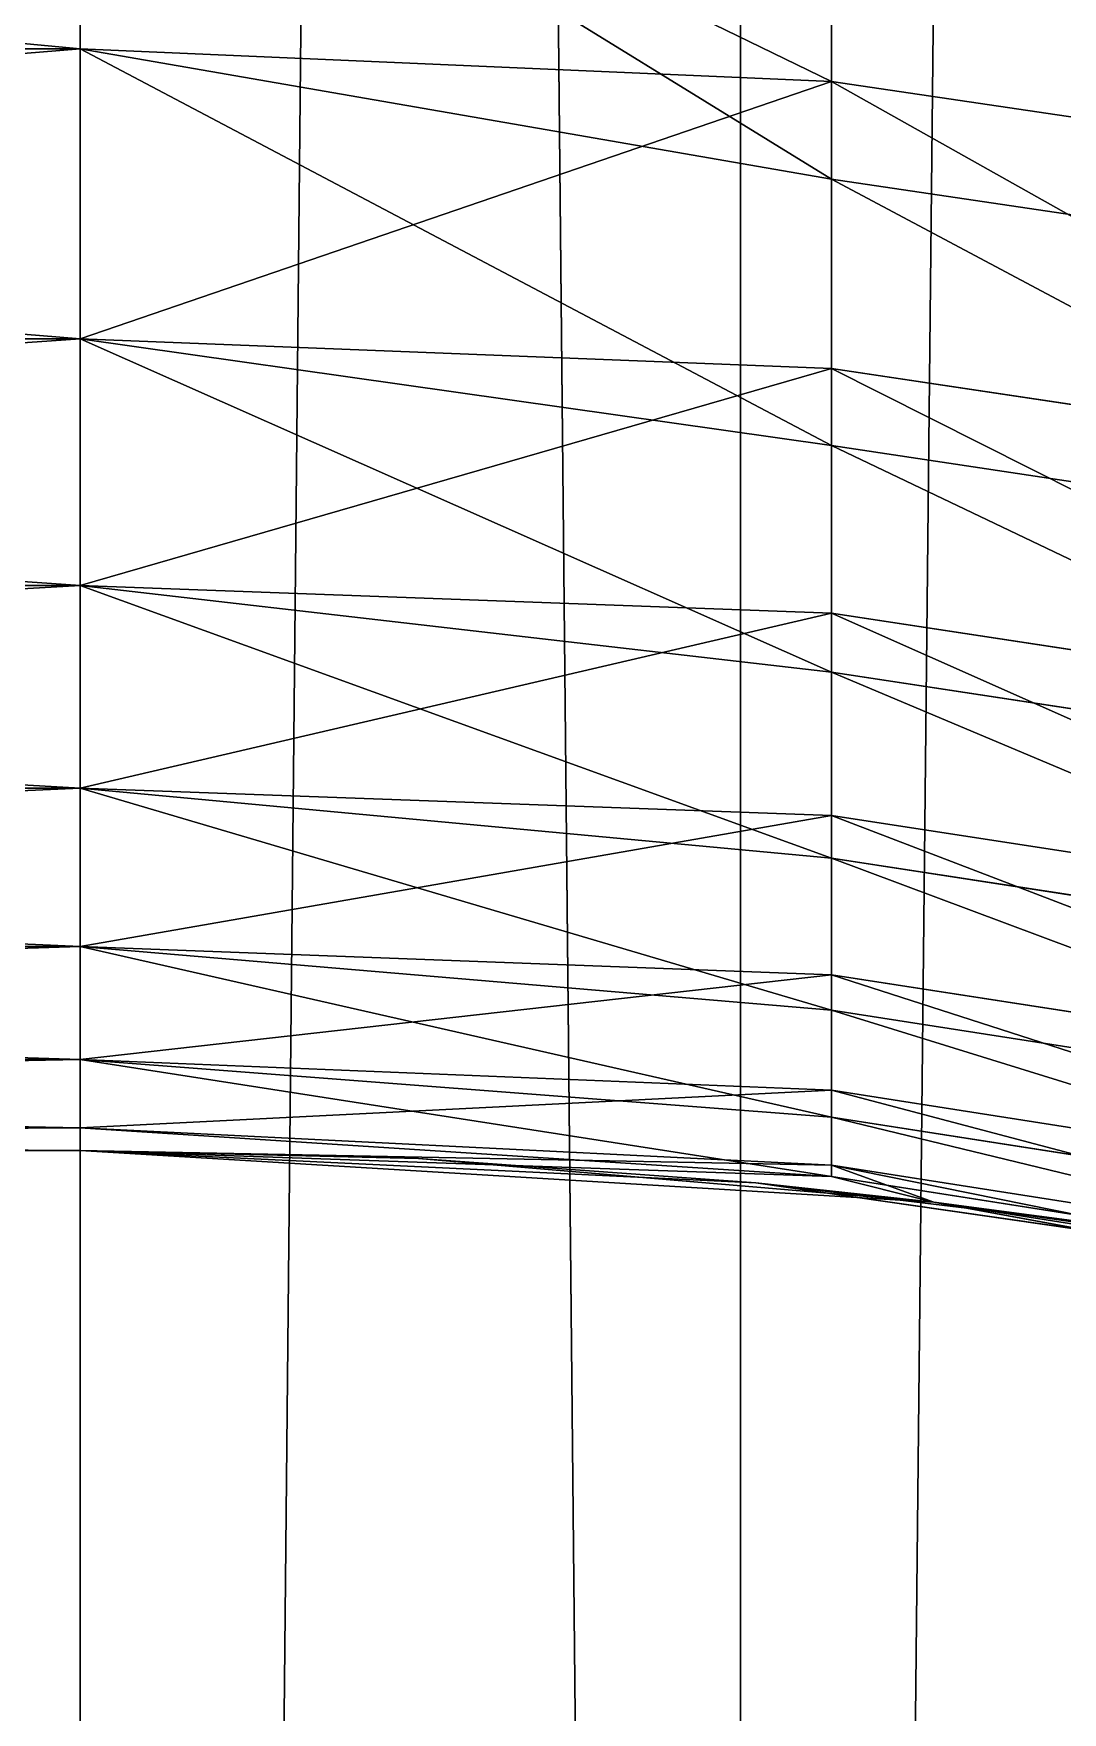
# Model space of a CAD drawing. Extents: x 207 to 387, y 94 to 160.
# Drawn here: x 340.7279 to 340.7605, y 156.4095 to 156.4629 of the extents above; entities that cross this region are included whole.
import ezdxf

# ---------------------------------------------------------------- set-up
doc = ezdxf.new("R2010")
doc.units = 0
doc.header["$LTSCALE"] = 2.54
doc.layers.get('0').update_dxf_attribs({"color": 13, "linetype": 'CONTINUOUS'})

# ---------------------------------------------------------------- blocks, each defined once
blk = doc.blocks.new('SP_05_ALTFIELD_CREDENZA_DW')
at = {"color": 0}
for p, q in [((45.964491, 3.937504, 75.375001), (45.964491, 1.687503, 75.375001)), ((45.964491, 3.937504, 75.375001), (45.964491, 1.687503, 75.375001)), ((45.964491, 3.937504, 81.000002), (45.964491, 1.687503, 81.000002)), ((45.964491, 3.937504, 81.000002), (45.964491, 1.687503, 81.000002)), ((45.943507, 1.811498, 75.375983), (45.943507, 3.813502, 75.375983)), ((45.943507, 1.811498, 75.375983), (45.943507, 3.813502, 75.375983)), ((45.943507, 3.813502, 80.99902), (45.943507, 1.811498, 80.99902)), ((45.943507, 3.813502, 80.99902), (45.943507, 1.811498, 80.99902)), ((45.940623, 3.262964, 79.792704), (45.910644, 3.26904, 79.762502)), ((45.937368, 3.264145, 79.762502), (45.910644, 3.26904, 79.762502)), ((45.940623, 3.262964, 79.792704), (45.910644, 3.26904, 79.762502)), ((45.937368, 3.264145, 76.612501), (45.910644, 3.26904, 76.612501)), ((45.937368, 3.264145, 79.762502), (45.910644, 3.26904, 79.762502)), ((45.937368, 3.264145, 76.612501), (45.910644, 3.26904, 76.612501)), ((45.918472, 3.266809, 76.589966), (45.940623, 3.263327, 76.590107)), ((45.937368, 3.264145, 76.612501), (45.918472, 3.266809, 76.589966)), ((45.918472, 3.266809, 76.589966), (45.940623, 3.263327, 76.590107)), ((45.937368, 3.264145, 76.612501), (45.918472, 3.266809, 76.589966)), ((45.940623, 3.262964, 79.792704), (45.918472, 3.266438, 79.792892)), ((45.940623, 3.262964, 79.792704), (45.918472, 3.266438, 79.792892)), ((45.921754, 3.266596, 76.874065), (45.943026, 3.263527, 76.874065)), ((45.921754, 3.266596, 79.500938), (45.943026, 3.263527, 79.500938)), ((45.921754, 3.266596, 76.874065), (45.943026, 3.263527, 76.874065)), ((45.921754, 3.266596, 79.500938), (45.943026, 3.263527, 79.500938)), ((45.921754, 3.266596, 79.697953), (45.937368, 3.264145, 79.762502)), ((45.921754, 3.266596, 79.697953), (45.937368, 3.264145, 79.762502)), ((45.918472, 3.264907, 76.560962), (45.940623, 3.261439, 76.561278)), ((45.918472, 3.264907, 76.560962), (45.940623, 3.261439, 76.561278)), ((45.937368, 3.264145, 79.762502), (45.932356, 3.264811, 79.697953)), ((45.943026, 3.263527, 79.500938), (45.932356, 3.264811, 79.632283)), ((45.943026, 3.263527, 79.500938), (45.932356, 3.264811, 79.632283)), ((45.937368, 3.264145, 79.762502), (45.932356, 3.264811, 79.697953)), ((45.918472, 3.264055, 79.822679), (45.940623, 3.260588, 79.822312)), ((45.918472, 3.264055, 79.822679), (45.940623, 3.260588, 79.822312)), ((45.940623, 3.262964, 79.792704), (45.937368, 3.264145, 79.762502)), ((45.964491, 3.262503, 79.762502), (45.937368, 3.264145, 79.762502)), ((45.940623, 3.262964, 79.792704), (45.937368, 3.264145, 79.762502)), ((45.937368, 3.264145, 79.762502), (45.943026, 3.263527, 79.697953)), ((45.953738, 3.262758, 76.67705), (45.937368, 3.264145, 76.612501)), ((45.964491, 3.262503, 76.612501), (45.937368, 3.264145, 76.612501)), ((45.953738, 3.262758, 76.67705), (45.937368, 3.264145, 76.612501)), ((45.964491, 3.262503, 79.762502), (45.937368, 3.264145, 79.762502)), ((45.937368, 3.264145, 79.762502), (45.943026, 3.263527, 79.697953)), ((45.964491, 3.262503, 76.612501), (45.937368, 3.264145, 76.612501)), ((45.940623, 3.263327, 76.590107), (45.937368, 3.264145, 76.612501)), ((45.940623, 3.263327, 76.590107), (45.937368, 3.264145, 76.612501)), ((45.943026, 3.263527, 79.500938), (45.943026, 3.263527, 76.874065)), ((45.943026, 3.263527, 79.697953), (45.943026, 3.263527, 79.500938)), ((45.943026, 3.263527, 76.874065), (45.953738, 3.262758, 76.74272)), ((45.953738, 3.262758, 76.67705), (45.943026, 3.263527, 76.67705)), ((45.943026, 3.263527, 79.697953), (45.943026, 3.263527, 79.500938)), ((45.943026, 3.263527, 79.697953), (45.953738, 3.262758, 79.697953)), ((45.943026, 3.263527, 79.500938), (45.953738, 3.262758, 79.632283)), ((45.953738, 3.262758, 76.67705), (45.943026, 3.263527, 76.67705)), ((45.943026, 3.263527, 76.874065), (45.964491, 3.262503, 76.809376)), ((45.943026, 3.263527, 76.874065), (45.953738, 3.262758, 76.74272)), ((45.964491, 3.262503, 79.565627), (45.943026, 3.263527, 79.500938)), ((45.943026, 3.263527, 76.874065), (45.964491, 3.262503, 76.809376)), ((45.943026, 3.263527, 79.500938), (45.943026, 3.263527, 76.874065)), ((45.964491, 3.262503, 79.565627), (45.943026, 3.263527, 79.500938)), ((45.943026, 3.263527, 79.500938), (45.953738, 3.262758, 79.632283)), ((45.943026, 3.263527, 79.697953), (45.953738, 3.262758, 79.697953)), ((45.943026, 3.263527, 79.697953), (45.964491, 3.262503, 79.762502)), ((45.943026, 3.263527, 79.697953), (45.964491, 3.262503, 79.762502)), ((45.940623, 3.263327, 76.590107), (45.940623, 3.261439, 76.561278)), ((45.940623, 3.263327, 76.590107), (45.964491, 3.259613, 76.555596)), ((45.940623, 3.263327, 76.590107), (45.940623, 3.261439, 76.561278)), ((45.940623, 3.263327, 76.590107), (45.964491, 3.261776, 76.584013)), ((45.940623, 3.263327, 76.590107), (45.964491, 3.259613, 76.555596)), ((45.964491, 3.262503, 76.612501), (45.940623, 3.263327, 76.590107)), ((45.940623, 3.263327, 76.590107), (45.964491, 3.261776, 76.584013)), ((45.964491, 3.262503, 76.612501), (45.940623, 3.263327, 76.590107)), ((45.940623, 3.260588, 79.822312), (45.940623, 3.262964, 79.792704)), ((45.940623, 3.262964, 79.792704), (45.964491, 3.261776, 79.79099)), ((45.964491, 3.262503, 79.762502), (45.940623, 3.262964, 79.792704)), ((45.964491, 3.262503, 79.762502), (45.940623, 3.262964, 79.792704)), ((45.940623, 3.262964, 79.792704), (45.964491, 3.261776, 79.79099)), ((45.940623, 3.260588, 79.822312), (45.940623, 3.262964, 79.792704)), ((45.953738, 3.262758, 76.74272), (45.953738, 3.262758, 76.67705)), ((45.953738, 3.262758, 79.697953), (45.953738, 3.262758, 79.632283)), ((45.953738, 3.262758, 76.74272), (45.953738, 3.262758, 76.67705)), ((45.964491, 3.262503, 76.809376), (45.953738, 3.262758, 76.74272)), ((45.964491, 3.262503, 76.612501), (45.953738, 3.262758, 76.67705)), ((45.964491, 3.262503, 76.612501), (45.953738, 3.262758, 76.67705)), ((45.964491, 3.262503, 76.809376), (45.953738, 3.262758, 76.74272)), ((45.953738, 3.262758, 79.632283), (45.964491, 3.262503, 79.565627)), ((45.953738, 3.262758, 79.632283), (45.964491, 3.262503, 79.565627)), ((45.953738, 3.262758, 79.697953), (45.953738, 3.262758, 79.632283)), ((45.953738, 3.262758, 79.697953), (45.964491, 3.262503, 79.762502)), ((45.953738, 3.262758, 79.697953), (45.964491, 3.262503, 79.762502)), ((45.964491, 3.261776, 79.79099), (45.964491, 3.262503, 79.762502)), ((45.964491, 3.261776, 79.79099), (45.964491, 3.262503, 79.762502)), ((46.076991, 3.262503, 79.762502), (45.964491, 3.262503, 79.762502)), ((45.964491, 3.261776, 76.584013), (45.964491, 3.262503, 76.612501)), ((45.964491, 3.262503, 76.612501), (46.076991, 3.262503, 76.612501)), ((45.964491, 3.262503, 76.612501), (46.076991, 3.262503, 76.612501)), ((45.964491, 3.262503, 76.612501), (45.964491, 3.262503, 76.809376)), ((45.964491, 3.262503, 76.809376), (45.964491, 3.262503, 79.565627)), ((45.964491, 3.262503, 79.565627), (45.964491, 3.262503, 79.762502)), ((46.076991, 3.262503, 79.762502), (45.964491, 3.262503, 79.762502)), ((45.964491, 3.262503, 76.612501), (45.964491, 3.262503, 76.809376)), ((45.964491, 3.262503, 76.809376), (45.964491, 3.262503, 79.565627)), ((45.964491, 3.262503, 79.565627), (45.964491, 3.262503, 79.762502)), ((45.964491, 3.261776, 76.584013), (45.964491, 3.262503, 76.612501)), ((45.918472, 3.261494, 76.531852), (45.940623, 3.25804, 76.532349)), ((45.918472, 3.261494, 76.531852), (45.940623, 3.25804, 76.532349)), ((45.940623, 3.260588, 79.822312), (45.964491, 3.261776, 79.79099)), ((45.940623, 3.260588, 79.822312), (45.964491, 3.261776, 79.79099)), ((45.940623, 3.261439, 76.561278), (45.940623, 3.25804, 76.532349)), ((45.940623, 3.261439, 76.561278), (45.964491, 3.256015, 76.527323)), ((45.940623, 3.261439, 76.561278), (45.940623, 3.25804, 76.532349)), ((45.940623, 3.261439, 76.561278), (45.964491, 3.259613, 76.555596)), ((45.940623, 3.261439, 76.561278), (45.964491, 3.256015, 76.527323)), ((45.940623, 3.261439, 76.561278), (45.964491, 3.259613, 76.555596)), ((45.964491, 3.259613, 79.819407), (45.964491, 3.261776, 79.79099)), ((45.964491, 3.259613, 79.819407), (45.964491, 3.261776, 79.79099)), ((46.076991, 3.261776, 79.79099), (45.964491, 3.261776, 79.79099)), ((46.076991, 3.261776, 79.79099), (45.964491, 3.261776, 79.79099)), ((45.964491, 3.259613, 76.555596), (45.964491, 3.261776, 76.584013)), ((45.964491, 3.261776, 76.584013), (46.076991, 3.261776, 76.584013)), ((45.964491, 3.261776, 76.584013), (46.076991, 3.261776, 76.584013)), ((45.964491, 3.259613, 76.555596), (45.964491, 3.261776, 76.584013)), ((45.918472, 3.260354, 79.850701), (45.940623, 3.256914, 79.850159)), ((45.918472, 3.260354, 79.850701), (45.940623, 3.256914, 79.850159)), ((45.940623, 3.256914, 79.850159), (45.940623, 3.260588, 79.822312)), ((45.940623, 3.260588, 79.822312), (45.964491, 3.259613, 79.819407)), ((45.940623, 3.260588, 79.822312), (45.964491, 3.259613, 79.819407)), ((45.940623, 3.256914, 79.850159), (45.940623, 3.260588, 79.822312)), ((45.940623, 3.256914, 79.850159), (45.964491, 3.259613, 79.819407)), ((45.940623, 3.256914, 79.850159), (45.964491, 3.259613, 79.819407)), ((45.964491, 3.256015, 79.84768), (45.964491, 3.259613, 79.819407)), ((46.076991, 3.259613, 79.819407), (45.964491, 3.259613, 79.819407)), ((45.964491, 3.256015, 79.84768), (45.964491, 3.259613, 79.819407)), ((46.076991, 3.259613, 79.819407), (45.964491, 3.259613, 79.819407)), ((45.964491, 3.256015, 76.527323), (45.964491, 3.259613, 76.555596)), ((45.964491, 3.259613, 76.555596), (46.076991, 3.259613, 76.555596)), ((45.964491, 3.259613, 76.555596), (46.076991, 3.259613, 76.555596)), ((45.964491, 3.256015, 76.527323), (45.964491, 3.259613, 76.555596)), ((45.940623, 3.25804, 76.532349), (45.940623, 3.253206, 76.503881)), ((45.964491, 3.256015, 76.527323), (45.940623, 3.25804, 76.532349)), ((45.964491, 3.256015, 76.527323), (45.940623, 3.25804, 76.532349)), ((45.964491, 3.250988, 76.49927), (45.940623, 3.25804, 76.532349)), ((45.964491, 3.250988, 76.49927), (45.940623, 3.25804, 76.532349)), ((45.940623, 3.25804, 76.532349), (45.940623, 3.253206, 76.503881)), ((45.918472, 3.256626, 76.503208), (45.940623, 3.253206, 76.503881)), ((45.918472, 3.256626, 76.503208), (45.940623, 3.253206, 76.503881)), ((45.940623, 3.251854, 79.877793), (45.940623, 3.256914, 79.850159)), ((45.940623, 3.256914, 79.850159), (45.964491, 3.256015, 79.84768)), ((45.940623, 3.256914, 79.850159), (45.964491, 3.256015, 79.84768)), ((45.940623, 3.251854, 79.877793), (45.940623, 3.256914, 79.850159)), ((45.940623, 3.251854, 79.877793), (45.964491, 3.256015, 79.84768)), ((45.940623, 3.251854, 79.877793), (45.964491, 3.256015, 79.84768)), ((45.964491, 3.250988, 79.875733), (45.964491, 3.256015, 79.84768)), ((45.964491, 3.256015, 79.84768), (46.076991, 3.256015, 79.84768)), ((45.964491, 3.256015, 79.84768), (46.076991, 3.256015, 79.84768)), ((45.964491, 3.250988, 79.875733), (45.964491, 3.256015, 79.84768)), ((46.076991, 3.256015, 76.527323), (45.964491, 3.256015, 76.527323)), ((45.964491, 3.250988, 76.49927), (45.964491, 3.256015, 76.527323)), ((46.076991, 3.256015, 76.527323), (45.964491, 3.256015, 76.527323)), ((45.964491, 3.250988, 76.49927), (45.964491, 3.256015, 76.527323)), ((45.918472, 3.255266, 79.878503), (45.940623, 3.251854, 79.877793)), ((45.918472, 3.255266, 79.878503), (45.940623, 3.251854, 79.877793)), ((45.940623, 3.253206, 76.503881), (45.940623, 3.247294, 76.477205)), ((45.940623, 3.253206, 76.503881), (45.964491, 3.250988, 76.49927)), ((45.964491, 3.244548, 76.471509), (45.940623, 3.253206, 76.503881)), ((45.964491, 3.244548, 76.471509), (45.940623, 3.253206, 76.503881)), ((45.940623, 3.253206, 76.503881), (45.940623, 3.247294, 76.477205)), ((45.940623, 3.253206, 76.503881), (45.964491, 3.250988, 76.49927)), ((45.940623, 3.245427, 79.905138), (45.940623, 3.251854, 79.877793)), ((45.940623, 3.251854, 79.877793), (45.964491, 3.250988, 79.875733)), ((45.940623, 3.251854, 79.877793), (45.964491, 3.250988, 79.875733)), ((45.940623, 3.245427, 79.905138), (45.940623, 3.251854, 79.877793)), ((45.918472, 3.250679, 76.476367), (45.940623, 3.247294, 76.477205)), ((45.918472, 3.250679, 76.476367), (45.940623, 3.247294, 76.477205)), ((45.964491, 3.250988, 79.875733), (45.940623, 3.245427, 79.905138)), ((45.964491, 3.250988, 79.875733), (45.940623, 3.245427, 79.905138)), ((45.964491, 3.244548, 79.903494), (45.964491, 3.250988, 79.875733)), ((46.076991, 3.250988, 79.875733), (45.964491, 3.250988, 79.875733)), ((45.964491, 3.244548, 79.903494), (45.964491, 3.250988, 79.875733)), ((46.076991, 3.250988, 79.875733), (45.964491, 3.250988, 79.875733)), ((45.964491, 3.244548, 76.471509), (45.964491, 3.250988, 76.49927)), ((45.964491, 3.250988, 76.49927), (46.076991, 3.250988, 76.49927)), ((45.964491, 3.250988, 76.49927), (46.076991, 3.250988, 76.49927)), ((45.964491, 3.244548, 76.471509), (45.964491, 3.250988, 76.49927)), ((45.918472, 3.248798, 79.906017), (45.940623, 3.245427, 79.905138)), ((45.918472, 3.248798, 79.906017), (45.940623, 3.245427, 79.905138)), ((45.940623, 3.247294, 76.477205), (45.940623, 3.240098, 76.450848)), ((45.940623, 3.247294, 76.477205), (45.964491, 3.236706, 76.444109)), ((45.940623, 3.247294, 76.477205), (45.940623, 3.240098, 76.450848)), ((45.940623, 3.247294, 76.477205), (45.964491, 3.244548, 76.471509)), ((45.940623, 3.247294, 76.477205), (45.964491, 3.236706, 76.444109)), ((45.940623, 3.247294, 76.477205), (45.964491, 3.244548, 76.471509)), ((45.940623, 3.237647, 79.932127), (45.940623, 3.245427, 79.905138)), ((45.940623, 3.245427, 79.905138), (45.964491, 3.244548, 79.903494)), ((45.940623, 3.245427, 79.905138), (45.964491, 3.244548, 79.903494)), ((45.940623, 3.237647, 79.932127), (45.940623, 3.245427, 79.905138)), ((45.940623, 3.237647, 79.932127), (45.964491, 3.244548, 79.903494)), ((45.940623, 3.237647, 79.932127), (45.964491, 3.244548, 79.903494)), ((45.964491, 3.236706, 79.930894), (45.964491, 3.244548, 79.903494)), ((45.964491, 3.244548, 79.903494), (46.076991, 3.244548, 79.903494)), ((45.964491, 3.244548, 79.903494), (46.076991, 3.244548, 79.903494)), ((45.964491, 3.236706, 79.930894), (45.964491, 3.244548, 79.903494)), ((46.076991, 3.244548, 76.471509), (45.964491, 3.244548, 76.471509)), ((45.964491, 3.236706, 76.444109), (45.964491, 3.244548, 76.471509)), ((46.076991, 3.244548, 76.471509), (45.964491, 3.244548, 76.471509)), ((45.964491, 3.236706, 76.444109), (45.964491, 3.244548, 76.471509)), ((45.918472, 3.243435, 76.449849), (45.940623, 3.240098, 76.450848)), ((45.918472, 3.243435, 76.449849), (45.940623, 3.240098, 76.450848)), ((45.918472, 3.24097, 79.933178), (45.940623, 3.237647, 79.932127)), ((45.918472, 3.24097, 79.933178), (45.940623, 3.237647, 79.932127)), ((45.940623, 3.240098, 76.450848), (45.940623, 3.231632, 76.424869)), ((45.940623, 3.240098, 76.450848), (45.964491, 3.227485, 76.417144)), ((45.940623, 3.240098, 76.450848), (45.940623, 3.231632, 76.424869)), ((45.940623, 3.240098, 76.450848), (45.964491, 3.236706, 76.444109)), ((45.940623, 3.240098, 76.450848), (45.964491, 3.227485, 76.417144)), ((45.940623, 3.240098, 76.450848), (45.964491, 3.236706, 76.444109)), ((45.940623, 3.228528, 79.9587), (45.940623, 3.237647, 79.932127)), ((45.940623, 3.237647, 79.932127), (45.964491, 3.236706, 79.930894)), ((45.940623, 3.237647, 79.932127), (45.964491, 3.236706, 79.930894)), ((45.940623, 3.228528, 79.9587), (45.940623, 3.237647, 79.932127)), ((45.940623, 3.228528, 79.9587), (45.964491, 3.236706, 79.930894)), ((45.940623, 3.228528, 79.9587), (45.964491, 3.236706, 79.930894)), ((45.964491, 3.227485, 79.957859), (45.964491, 3.236706, 79.930894)), ((45.964491, 3.227485, 79.957859), (45.964491, 3.236706, 79.930894)), ((46.076991, 3.236706, 79.930894), (45.964491, 3.236706, 79.930894)), ((46.076991, 3.236706, 79.930894), (45.964491, 3.236706, 79.930894)), ((45.964491, 3.227485, 76.417144), (45.964491, 3.236706, 76.444109)), ((45.964491, 3.236706, 76.444109), (46.076991, 3.236706, 76.444109)), ((45.964491, 3.236706, 76.444109), (46.076991, 3.236706, 76.444109)), ((45.964491, 3.227485, 76.417144), (45.964491, 3.236706, 76.444109)), ((45.918472, 3.234914, 76.423708), (45.940623, 3.231632, 76.424869)), ((45.918472, 3.234914, 76.423708), (45.940623, 3.231632, 76.424869)), ((45.918472, 3.231797, 79.959912), (45.940623, 3.228528, 79.9587)), ((45.918472, 3.231797, 79.959912), (45.940623, 3.228528, 79.9587)), ((45.940623, 3.231632, 76.424869), (45.940623, 3.221916, 76.399329)), ((45.964491, 3.227485, 76.417144), (45.940623, 3.231632, 76.424869)), ((45.940623, 3.231632, 76.424869), (45.964491, 3.216917, 76.390677)), ((45.940623, 3.231632, 76.424869), (45.940623, 3.221916, 76.399329)), ((45.964491, 3.227485, 76.417144), (45.940623, 3.231632, 76.424869)), ((45.940623, 3.231632, 76.424869), (45.964491, 3.216917, 76.390677)), ((45.940623, 3.218098, 79.984782), (45.940623, 3.228528, 79.9587)), ((45.940623, 3.218098, 79.984782), (45.940623, 3.228528, 79.9587)), ((45.964491, 3.227485, 79.957859), (45.940623, 3.228528, 79.9587)), ((45.964491, 3.227485, 79.957859), (45.940623, 3.228528, 79.9587)), ((45.964491, 3.216917, 79.984326), (45.964491, 3.227485, 79.957859)), ((45.964491, 3.227485, 79.957859), (46.076991, 3.227485, 79.957859)), ((45.964491, 3.216917, 79.984326), (45.964491, 3.227485, 79.957859)), ((45.964491, 3.227485, 79.957859), (46.076991, 3.227485, 79.957859)), ((46.076991, 3.227485, 76.417144), (45.964491, 3.227485, 76.417144)), ((45.964491, 3.216917, 76.390677), (45.964491, 3.227485, 76.417144)), ((46.076991, 3.227485, 76.417144), (45.964491, 3.227485, 76.417144)), ((45.964491, 3.216917, 76.390677), (45.964491, 3.227485, 76.417144))]:
    blk.add_line(p, q, dxfattribs=at)
at = {"color": 23}
for p, q in [((45.932356, 3.264811, 76.74272), (45.943026, 3.263527, 76.874065)), ((45.932356, 3.264811, 76.67705), (45.937368, 3.264145, 76.612501)), ((45.943026, 3.263527, 76.67705), (45.937368, 3.264145, 76.612501)), ((45.943026, 3.263527, 76.874065), (45.943026, 3.263527, 76.67705))]:
    blk.add_line(p, q, dxfattribs=at)
at = {"color": 18}
mesh = blk.add_polyface(dxfattribs=at)
corners = [(45.964491, 1.687503, 75.375001), (45.943507, 3.813502, 75.375983), (45.943507, 1.811498, 75.375983), (45.964491, 3.937504, 75.375001)]
mesh.append_faces([[corners[k] for k in face] for face in [(0, 1, 2), (1, 0, 3)]], dxfattribs={"vtx0": -1, "color": 18})
mesh = blk.add_polyface(dxfattribs=at)
corners = [(45.964491, 3.937504, 81.000002), (45.943507, 1.811498, 80.99902), (45.943507, 3.813502, 80.99902), (45.964491, 1.687503, 81.000002)]
mesh.append_faces([[corners[k] for k in face] for face in [(0, 1, 2), (1, 0, 3)]], dxfattribs={"vtx0": -1, "color": 18})
mesh = blk.add_polyface(dxfattribs=at)
corners = [(46.076991, 1.687503, 75.375001), (45.964491, 3.937504, 75.375001), (45.964491, 1.687503, 75.375001), (46.076991, 3.937504, 75.375001)]
mesh.append_faces([[corners[k] for k in face] for face in [(0, 1, 2), (1, 0, 3)]], dxfattribs={"vtx0": -1, "color": 18})
mesh = blk.add_polyface(dxfattribs=at)
corners = [(46.076991, 3.937504, 81.000002), (45.964491, 1.687503, 81.000002), (45.964491, 3.937504, 81.000002), (46.076991, 1.687503, 81.000002)]
mesh.append_faces([[corners[k] for k in face] for face in [(0, 1, 2), (1, 0, 3)]], dxfattribs={"vtx0": -1, "color": 18})
mesh = blk.add_polyface(dxfattribs=at)
corners = [(45.943507, 1.811498, 75.375983), (45.922633, 3.813502, 75.378929), (45.922633, 1.811498, 75.378929), (45.943507, 3.813502, 75.375983)]
mesh.append_faces([[corners[k] for k in face] for face in [(0, 1, 2), (1, 0, 3)]], dxfattribs={"vtx0": -1, "color": 18})
mesh = blk.add_polyface(dxfattribs=at)
corners = [(45.943507, 3.813502, 80.99902), (45.922633, 1.811498, 80.996074), (45.922633, 3.813502, 80.996074), (45.943507, 1.811498, 80.99902)]
mesh.append_faces([[corners[k] for k in face] for face in [(0, 1, 2), (1, 0, 3)]], dxfattribs={"vtx0": -1, "color": 18})
mesh = blk.add_polyface(dxfattribs=at)
corners = [(45.918472, 3.266438, 79.792892), (45.940623, 3.262964, 79.792704), (45.910644, 3.26904, 79.762502)]
mesh.append_faces([[corners[k] for k in face] for face in [(0, 1, 2)]], dxfattribs={"color": 18})
mesh = blk.add_polyface(dxfattribs=at)
corners = [(45.940623, 3.262964, 79.792704), (45.937368, 3.264145, 79.762502), (45.910644, 3.26904, 79.762502)]
mesh.append_faces([[corners[k] for k in face] for face in [(0, 1, 2)]], dxfattribs={"color": 18})
mesh = blk.add_polyface(dxfattribs=at)
corners = [(45.932356, 3.264811, 76.67705), (45.937368, 3.264145, 76.612501), (45.910644, 3.26904, 76.612501)]
mesh.append_faces([[corners[k] for k in face] for face in [(0, 1, 2)]], dxfattribs={"color": 18})
mesh = blk.add_polyface(dxfattribs=at)
corners = [(45.937368, 3.264145, 79.762502), (45.921754, 3.266596, 79.697953), (45.910644, 3.26904, 79.762502)]
mesh.append_faces([[corners[k] for k in face] for face in [(0, 1, 2)]], dxfattribs={"color": 18})
mesh = blk.add_polyface(dxfattribs=at)
corners = [(45.937368, 3.264145, 76.612501), (45.918472, 3.266809, 76.589966), (45.910644, 3.26904, 76.612501)]
mesh.append_faces([[corners[k] for k in face] for face in [(0, 1, 2)]], dxfattribs={"color": 18})
mesh = blk.add_polyface(dxfattribs=at)
corners = [(45.918472, 3.266809, 76.589966), (45.940623, 3.261439, 76.561278), (45.918472, 3.264907, 76.560962), (45.940623, 3.263327, 76.590107)]
mesh.append_faces([[corners[k] for k in face] for face in [(0, 1, 2), (1, 0, 3)]], dxfattribs={"vtx0": -1, "color": 18})
mesh = blk.add_polyface(dxfattribs=at)
corners = [(45.937368, 3.264145, 76.612501), (45.940623, 3.263327, 76.590107), (45.918472, 3.266809, 76.589966)]
mesh.append_faces([[corners[k] for k in face] for face in [(0, 1, 2)]], dxfattribs={"color": 18})
mesh = blk.add_polyface(dxfattribs=at)
corners = [(45.918472, 3.266438, 79.792892), (45.940623, 3.260588, 79.822312), (45.940623, 3.262964, 79.792704), (45.918472, 3.264055, 79.822679)]
mesh.append_faces([[corners[k] for k in face] for face in [(0, 1, 2), (1, 0, 3)]], dxfattribs={"vtx0": -1, "color": 18})
mesh = blk.add_polyface(dxfattribs=at)
corners = [(45.943026, 3.263527, 76.874065), (45.932356, 3.264811, 76.74272), (45.921754, 3.266596, 76.874065)]
mesh.append_faces([[corners[k] for k in face] for face in [(0, 1, 2)]], dxfattribs={"color": 18})
mesh = blk.add_polyface(dxfattribs=at)
corners = [(45.921754, 3.266596, 79.500938), (45.943026, 3.263527, 76.874065), (45.921754, 3.266596, 76.874065), (45.943026, 3.263527, 79.500938)]
mesh.append_faces([[corners[k] for k in face] for face in [(0, 1, 2), (1, 0, 3)]], dxfattribs={"vtx0": -1, "color": 18})
mesh = blk.add_polyface(dxfattribs=at)
corners = [(45.932356, 3.264811, 79.632283), (45.943026, 3.263527, 79.500938), (45.921754, 3.266596, 79.500938)]
mesh.append_faces([[corners[k] for k in face] for face in [(0, 1, 2)]], dxfattribs={"color": 18})
mesh = blk.add_polyface(dxfattribs=at)
corners = [(45.937368, 3.264145, 79.762502), (45.932356, 3.264811, 79.697953), (45.921754, 3.266596, 79.697953)]
mesh.append_faces([[corners[k] for k in face] for face in [(0, 1, 2)]], dxfattribs={"color": 18})
mesh = blk.add_polyface(dxfattribs=at)
corners = [(45.918472, 3.264907, 76.560962), (45.940623, 3.25804, 76.532349), (45.918472, 3.261494, 76.531852), (45.940623, 3.261439, 76.561278)]
mesh.append_faces([[corners[k] for k in face] for face in [(0, 1, 2), (1, 0, 3)]], dxfattribs={"vtx0": -1, "color": 18})
mesh = blk.add_polyface(dxfattribs=at)
corners = [(45.932356, 3.264811, 79.632283), (45.943026, 3.263527, 79.697953), (45.943026, 3.263527, 79.500938), (45.932356, 3.264811, 79.697953), (45.937368, 3.264145, 79.762502)]
mesh.append_faces([[corners[k] for k in face] for face in [(0, 1, 2), (1, 3, 4)]], dxfattribs={"vtx0": -1, "color": 18})
mesh.append_faces([[corners[k] for k in face] for face in [(1, 0, 3)]], dxfattribs={"vtx0": -1, "vtx2": -1, "color": 18})
mesh = blk.add_polyface(dxfattribs=at)
corners = [(45.918472, 3.264055, 79.822679), (45.940623, 3.256914, 79.850159), (45.940623, 3.260588, 79.822312), (45.918472, 3.260354, 79.850701)]
mesh.append_faces([[corners[k] for k in face] for face in [(0, 1, 2), (1, 0, 3)]], dxfattribs={"vtx0": -1, "color": 18})
mesh = blk.add_polyface(dxfattribs=at)
corners = [(45.940623, 3.262964, 79.792704), (45.964491, 3.262503, 79.762502), (45.937368, 3.264145, 79.762502)]
mesh.append_faces([[corners[k] for k in face] for face in [(0, 1, 2)]], dxfattribs={"color": 18})
mesh = blk.add_polyface(dxfattribs=at)
corners = [(45.953738, 3.262758, 76.67705), (45.937368, 3.264145, 76.612501), (45.943026, 3.263527, 76.67705)]
mesh.append_faces([[corners[k] for k in face] for face in [(0, 1, 2)]], dxfattribs={"color": 18})
mesh = blk.add_polyface(dxfattribs=at)
corners = [(45.953738, 3.262758, 76.67705), (45.964491, 3.262503, 76.612501), (45.937368, 3.264145, 76.612501)]
mesh.append_faces([[corners[k] for k in face] for face in [(0, 1, 2)]], dxfattribs={"color": 18})
mesh = blk.add_polyface(dxfattribs=at)
corners = [(45.964491, 3.262503, 79.762502), (45.943026, 3.263527, 79.697953), (45.937368, 3.264145, 79.762502)]
mesh.append_faces([[corners[k] for k in face] for face in [(0, 1, 2)]], dxfattribs={"color": 18})
mesh = blk.add_polyface(dxfattribs=at)
corners = [(45.964491, 3.262503, 76.612501), (45.940623, 3.263327, 76.590107), (45.937368, 3.264145, 76.612501)]
mesh.append_faces([[corners[k] for k in face] for face in [(0, 1, 2)]], dxfattribs={"color": 18})
mesh = blk.add_polyface(dxfattribs=at)
corners = [(45.943026, 3.263527, 76.874065), (45.953738, 3.262758, 76.67705), (45.943026, 3.263527, 76.67705), (45.953738, 3.262758, 76.74272)]
mesh.append_faces([[corners[k] for k in face] for face in [(0, 1, 2), (1, 0, 3)]], dxfattribs={"vtx0": -1, "color": 18})
mesh = blk.add_polyface(dxfattribs=at)
corners = [(45.943026, 3.263527, 79.697953), (45.953738, 3.262758, 79.632283), (45.943026, 3.263527, 79.500938), (45.953738, 3.262758, 79.697953)]
mesh.append_faces([[corners[k] for k in face] for face in [(0, 1, 2), (1, 0, 3)]], dxfattribs={"vtx0": -1, "color": 18})
mesh = blk.add_polyface(dxfattribs=at)
corners = [(45.943026, 3.263527, 76.874065), (45.964491, 3.262503, 76.809376), (45.953738, 3.262758, 76.74272)]
mesh.append_faces([[corners[k] for k in face] for face in [(0, 1, 2)]], dxfattribs={"color": 18})
mesh = blk.add_polyface(dxfattribs=at)
corners = [(45.943026, 3.263527, 76.874065), (45.964491, 3.262503, 79.565627), (45.964491, 3.262503, 76.809376), (45.943026, 3.263527, 79.500938)]
mesh.append_faces([[corners[k] for k in face] for face in [(0, 1, 2), (1, 0, 3)]], dxfattribs={"vtx0": -1, "color": 18})
mesh = blk.add_polyface(dxfattribs=at)
corners = [(45.953738, 3.262758, 79.632283), (45.964491, 3.262503, 79.565627), (45.943026, 3.263527, 79.500938)]
mesh.append_faces([[corners[k] for k in face] for face in [(0, 1, 2)]], dxfattribs={"color": 18})
mesh = blk.add_polyface(dxfattribs=at)
corners = [(45.964491, 3.262503, 79.762502), (45.953738, 3.262758, 79.697953), (45.943026, 3.263527, 79.697953)]
mesh.append_faces([[corners[k] for k in face] for face in [(0, 1, 2)]], dxfattribs={"color": 18})
mesh = blk.add_polyface(dxfattribs=at)
corners = [(45.940623, 3.263327, 76.590107), (45.964491, 3.259613, 76.555596), (45.940623, 3.261439, 76.561278)]
mesh.append_faces([[corners[k] for k in face] for face in [(0, 1, 2)]], dxfattribs={"color": 18})
mesh = blk.add_polyface(dxfattribs=at)
corners = [(45.940623, 3.263327, 76.590107), (45.964491, 3.261776, 76.584013), (45.964491, 3.259613, 76.555596)]
mesh.append_faces([[corners[k] for k in face] for face in [(0, 1, 2)]], dxfattribs={"color": 18})
mesh = blk.add_polyface(dxfattribs=at)
corners = [(45.964491, 3.262503, 76.612501), (45.964491, 3.261776, 76.584013), (45.940623, 3.263327, 76.590107)]
mesh.append_faces([[corners[k] for k in face] for face in [(0, 1, 2)]], dxfattribs={"color": 18})
mesh = blk.add_polyface(dxfattribs=at)
corners = [(45.940623, 3.262964, 79.792704), (45.964491, 3.261776, 79.79099), (45.964491, 3.262503, 79.762502)]
mesh.append_faces([[corners[k] for k in face] for face in [(0, 1, 2)]], dxfattribs={"color": 18})
mesh = blk.add_polyface(dxfattribs=at)
corners = [(45.940623, 3.260588, 79.822312), (45.964491, 3.261776, 79.79099), (45.940623, 3.262964, 79.792704)]
mesh.append_faces([[corners[k] for k in face] for face in [(0, 1, 2)]], dxfattribs={"color": 18})
mesh = blk.add_polyface(dxfattribs=at)
corners = [(45.953738, 3.262758, 76.67705), (45.964491, 3.262503, 76.809376), (45.964491, 3.262503, 76.612501), (45.953738, 3.262758, 76.74272)]
mesh.append_faces([[corners[k] for k in face] for face in [(0, 1, 2), (1, 0, 3)]], dxfattribs={"vtx0": -1, "color": 18})
mesh = blk.add_polyface(dxfattribs=at)
corners = [(45.953738, 3.262758, 79.632283), (45.964491, 3.262503, 79.762502), (45.964491, 3.262503, 79.565627), (45.953738, 3.262758, 79.697953)]
mesh.append_faces([[corners[k] for k in face] for face in [(0, 1, 2), (1, 0, 3)]], dxfattribs={"vtx0": -1, "color": 18})
mesh = blk.add_polyface(dxfattribs=at)
corners = [(45.964491, 3.261776, 79.79099), (46.076991, 3.262503, 79.762502), (45.964491, 3.262503, 79.762502), (46.076991, 3.261776, 79.79099)]
mesh.append_faces([[corners[k] for k in face] for face in [(0, 1, 2), (1, 0, 3)]], dxfattribs={"vtx0": -1, "color": 18})
mesh = blk.add_polyface(dxfattribs=at)
corners = [(45.964491, 3.262503, 76.612501), (46.076991, 3.261776, 76.584013), (45.964491, 3.261776, 76.584013), (46.076991, 3.262503, 76.612501)]
mesh.append_faces([[corners[k] for k in face] for face in [(0, 1, 2), (1, 0, 3)]], dxfattribs={"vtx0": -1, "color": 18})
mesh = blk.add_polyface(dxfattribs=at)
corners = [(45.964491, 3.262503, 76.809376), (46.076991, 3.262503, 76.612501), (45.964491, 3.262503, 76.612501), (46.076991, 3.262503, 76.809376), (45.964491, 3.262503, 79.565627), (46.076991, 3.262503, 79.565627), (45.964491, 3.262503, 79.762502), (46.076991, 3.262503, 79.762502)]
mesh.append_faces([[corners[k] for k in face] for face in [(0, 1, 2), (5, 6, 7)]], dxfattribs={"vtx0": -1, "color": 18})
mesh.append_faces([[corners[k] for k in face] for face in [(1, 0, 3), (3, 4, 5)]], dxfattribs={"vtx0": -1, "vtx1": -1, "color": 18})
mesh.append_faces([[corners[k] for k in face] for face in [(3, 0, 4), (5, 4, 6)]], dxfattribs={"vtx0": -1, "vtx2": -1, "color": 18})
mesh = blk.add_polyface(dxfattribs=at)
corners = [(45.918472, 3.261494, 76.531852), (45.940623, 3.253206, 76.503881), (45.918472, 3.256626, 76.503208), (45.940623, 3.25804, 76.532349)]
mesh.append_faces([[corners[k] for k in face] for face in [(0, 1, 2), (1, 0, 3)]], dxfattribs={"vtx0": -1, "color": 18})
mesh = blk.add_polyface(dxfattribs=at)
corners = [(45.940623, 3.260588, 79.822312), (45.964491, 3.259613, 79.819407), (45.964491, 3.261776, 79.79099)]
mesh.append_faces([[corners[k] for k in face] for face in [(0, 1, 2)]], dxfattribs={"color": 18})
mesh = blk.add_polyface(dxfattribs=at)
corners = [(45.940623, 3.261439, 76.561278), (45.964491, 3.256015, 76.527323), (45.940623, 3.25804, 76.532349)]
mesh.append_faces([[corners[k] for k in face] for face in [(0, 1, 2)]], dxfattribs={"color": 18})
mesh = blk.add_polyface(dxfattribs=at)
corners = [(45.940623, 3.261439, 76.561278), (45.964491, 3.259613, 76.555596), (45.964491, 3.256015, 76.527323)]
mesh.append_faces([[corners[k] for k in face] for face in [(0, 1, 2)]], dxfattribs={"color": 18})
mesh = blk.add_polyface(dxfattribs=at)
corners = [(45.964491, 3.259613, 79.819407), (46.076991, 3.261776, 79.79099), (45.964491, 3.261776, 79.79099), (46.076991, 3.259613, 79.819407)]
mesh.append_faces([[corners[k] for k in face] for face in [(0, 1, 2), (1, 0, 3)]], dxfattribs={"vtx0": -1, "color": 18})
mesh = blk.add_polyface(dxfattribs=at)
corners = [(45.964491, 3.261776, 76.584013), (46.076991, 3.259613, 76.555596), (45.964491, 3.259613, 76.555596), (46.076991, 3.261776, 76.584013)]
mesh.append_faces([[corners[k] for k in face] for face in [(0, 1, 2), (1, 0, 3)]], dxfattribs={"vtx0": -1, "color": 18})
mesh = blk.add_polyface(dxfattribs=at)
corners = [(45.918472, 3.260354, 79.850701), (45.940623, 3.251854, 79.877793), (45.940623, 3.256914, 79.850159), (45.918472, 3.255266, 79.878503)]
mesh.append_faces([[corners[k] for k in face] for face in [(0, 1, 2), (1, 0, 3)]], dxfattribs={"vtx0": -1, "color": 18})
mesh = blk.add_polyface(dxfattribs=at)
corners = [(45.940623, 3.256914, 79.850159), (45.964491, 3.259613, 79.819407), (45.940623, 3.260588, 79.822312)]
mesh.append_faces([[corners[k] for k in face] for face in [(0, 1, 2)]], dxfattribs={"color": 18})
mesh = blk.add_polyface(dxfattribs=at)
corners = [(45.940623, 3.256914, 79.850159), (45.964491, 3.256015, 79.84768), (45.964491, 3.259613, 79.819407)]
mesh.append_faces([[corners[k] for k in face] for face in [(0, 1, 2)]], dxfattribs={"color": 18})
mesh = blk.add_polyface(dxfattribs=at)
corners = [(45.964491, 3.256015, 79.84768), (46.076991, 3.259613, 79.819407), (45.964491, 3.259613, 79.819407), (46.076991, 3.256015, 79.84768)]
mesh.append_faces([[corners[k] for k in face] for face in [(0, 1, 2), (1, 0, 3)]], dxfattribs={"vtx0": -1, "color": 18})
mesh = blk.add_polyface(dxfattribs=at)
corners = [(45.964491, 3.259613, 76.555596), (46.076991, 3.256015, 76.527323), (45.964491, 3.256015, 76.527323), (46.076991, 3.259613, 76.555596)]
mesh.append_faces([[corners[k] for k in face] for face in [(0, 1, 2), (1, 0, 3)]], dxfattribs={"vtx0": -1, "color": 18})
mesh = blk.add_polyface(dxfattribs=at)
corners = [(45.940623, 3.25804, 76.532349), (45.964491, 3.256015, 76.527323), (45.964491, 3.250988, 76.49927)]
mesh.append_faces([[corners[k] for k in face] for face in [(0, 1, 2)]], dxfattribs={"color": 18})
mesh = blk.add_polyface(dxfattribs=at)
corners = [(45.940623, 3.25804, 76.532349), (45.964491, 3.250988, 76.49927), (45.940623, 3.253206, 76.503881)]
mesh.append_faces([[corners[k] for k in face] for face in [(0, 1, 2)]], dxfattribs={"color": 18})
mesh = blk.add_polyface(dxfattribs=at)
corners = [(45.918472, 3.256626, 76.503208), (45.940623, 3.247294, 76.477205), (45.918472, 3.250679, 76.476367), (45.940623, 3.253206, 76.503881)]
mesh.append_faces([[corners[k] for k in face] for face in [(0, 1, 2), (1, 0, 3)]], dxfattribs={"vtx0": -1, "color": 18})
mesh = blk.add_polyface(dxfattribs=at)
corners = [(45.940623, 3.251854, 79.877793), (45.964491, 3.256015, 79.84768), (45.940623, 3.256914, 79.850159)]
mesh.append_faces([[corners[k] for k in face] for face in [(0, 1, 2)]], dxfattribs={"color": 18})
mesh = blk.add_polyface(dxfattribs=at)
corners = [(45.940623, 3.251854, 79.877793), (45.964491, 3.250988, 79.875733), (45.964491, 3.256015, 79.84768)]
mesh.append_faces([[corners[k] for k in face] for face in [(0, 1, 2)]], dxfattribs={"color": 18})
mesh = blk.add_polyface(dxfattribs=at)
corners = [(45.964491, 3.250988, 79.875733), (46.076991, 3.256015, 79.84768), (45.964491, 3.256015, 79.84768), (46.076991, 3.250988, 79.875733)]
mesh.append_faces([[corners[k] for k in face] for face in [(0, 1, 2), (1, 0, 3)]], dxfattribs={"vtx0": -1, "color": 18})
mesh = blk.add_polyface(dxfattribs=at)
corners = [(45.964491, 3.256015, 76.527323), (46.076991, 3.250988, 76.49927), (45.964491, 3.250988, 76.49927), (46.076991, 3.256015, 76.527323)]
mesh.append_faces([[corners[k] for k in face] for face in [(0, 1, 2), (1, 0, 3)]], dxfattribs={"vtx0": -1, "color": 18})
mesh = blk.add_polyface(dxfattribs=at)
corners = [(45.918472, 3.255266, 79.878503), (45.940623, 3.245427, 79.905138), (45.940623, 3.251854, 79.877793), (45.918472, 3.248798, 79.906017)]
mesh.append_faces([[corners[k] for k in face] for face in [(0, 1, 2), (1, 0, 3)]], dxfattribs={"vtx0": -1, "color": 18})
mesh = blk.add_polyface(dxfattribs=at)
corners = [(45.940623, 3.253206, 76.503881), (45.964491, 3.250988, 76.49927), (45.964491, 3.244548, 76.471509)]
mesh.append_faces([[corners[k] for k in face] for face in [(0, 1, 2)]], dxfattribs={"color": 18})
mesh = blk.add_polyface(dxfattribs=at)
corners = [(45.940623, 3.253206, 76.503881), (45.964491, 3.244548, 76.471509), (45.940623, 3.247294, 76.477205)]
mesh.append_faces([[corners[k] for k in face] for face in [(0, 1, 2)]], dxfattribs={"color": 18})
mesh = blk.add_polyface(dxfattribs=at)
corners = [(45.940623, 3.245427, 79.905138), (45.964491, 3.250988, 79.875733), (45.940623, 3.251854, 79.877793)]
mesh.append_faces([[corners[k] for k in face] for face in [(0, 1, 2)]], dxfattribs={"color": 18})
mesh = blk.add_polyface(dxfattribs=at)
corners = [(45.918472, 3.250679, 76.476367), (45.940623, 3.240098, 76.450848), (45.918472, 3.243435, 76.449849), (45.940623, 3.247294, 76.477205)]
mesh.append_faces([[corners[k] for k in face] for face in [(0, 1, 2), (1, 0, 3)]], dxfattribs={"vtx0": -1, "color": 18})
mesh = blk.add_polyface(dxfattribs=at)
corners = [(45.940623, 3.245427, 79.905138), (45.964491, 3.244548, 79.903494), (45.964491, 3.250988, 79.875733)]
mesh.append_faces([[corners[k] for k in face] for face in [(0, 1, 2)]], dxfattribs={"color": 18})
mesh = blk.add_polyface(dxfattribs=at)
corners = [(45.964491, 3.244548, 79.903494), (46.076991, 3.250988, 79.875733), (45.964491, 3.250988, 79.875733), (46.076991, 3.244548, 79.903494)]
mesh.append_faces([[corners[k] for k in face] for face in [(0, 1, 2), (1, 0, 3)]], dxfattribs={"vtx0": -1, "color": 18})
mesh = blk.add_polyface(dxfattribs=at)
corners = [(45.964491, 3.250988, 76.49927), (46.076991, 3.244548, 76.471509), (45.964491, 3.244548, 76.471509), (46.076991, 3.250988, 76.49927)]
mesh.append_faces([[corners[k] for k in face] for face in [(0, 1, 2), (1, 0, 3)]], dxfattribs={"vtx0": -1, "color": 18})
mesh = blk.add_polyface(dxfattribs=at)
corners = [(45.918472, 3.248798, 79.906017), (45.940623, 3.237647, 79.932127), (45.940623, 3.245427, 79.905138), (45.918472, 3.24097, 79.933178)]
mesh.append_faces([[corners[k] for k in face] for face in [(0, 1, 2), (1, 0, 3)]], dxfattribs={"vtx0": -1, "color": 18})
mesh = blk.add_polyface(dxfattribs=at)
corners = [(45.940623, 3.247294, 76.477205), (45.964491, 3.236706, 76.444109), (45.940623, 3.240098, 76.450848)]
mesh.append_faces([[corners[k] for k in face] for face in [(0, 1, 2)]], dxfattribs={"color": 18})
mesh = blk.add_polyface(dxfattribs=at)
corners = [(45.940623, 3.247294, 76.477205), (45.964491, 3.244548, 76.471509), (45.964491, 3.236706, 76.444109)]
mesh.append_faces([[corners[k] for k in face] for face in [(0, 1, 2)]], dxfattribs={"color": 18})
mesh = blk.add_polyface(dxfattribs=at)
corners = [(45.940623, 3.237647, 79.932127), (45.964491, 3.244548, 79.903494), (45.940623, 3.245427, 79.905138)]
mesh.append_faces([[corners[k] for k in face] for face in [(0, 1, 2)]], dxfattribs={"color": 18})
mesh = blk.add_polyface(dxfattribs=at)
corners = [(45.940623, 3.237647, 79.932127), (45.964491, 3.236706, 79.930894), (45.964491, 3.244548, 79.903494)]
mesh.append_faces([[corners[k] for k in face] for face in [(0, 1, 2)]], dxfattribs={"color": 18})
mesh = blk.add_polyface(dxfattribs=at)
corners = [(45.964491, 3.236706, 79.930894), (46.076991, 3.244548, 79.903494), (45.964491, 3.244548, 79.903494), (46.076991, 3.236706, 79.930894)]
mesh.append_faces([[corners[k] for k in face] for face in [(0, 1, 2), (1, 0, 3)]], dxfattribs={"vtx0": -1, "color": 18})
mesh = blk.add_polyface(dxfattribs=at)
corners = [(45.964491, 3.244548, 76.471509), (46.076991, 3.236706, 76.444109), (45.964491, 3.236706, 76.444109), (46.076991, 3.244548, 76.471509)]
mesh.append_faces([[corners[k] for k in face] for face in [(0, 1, 2), (1, 0, 3)]], dxfattribs={"vtx0": -1, "color": 18})
mesh = blk.add_polyface(dxfattribs=at)
corners = [(45.918472, 3.243435, 76.449849), (45.940623, 3.231632, 76.424869), (45.918472, 3.234914, 76.423708), (45.940623, 3.240098, 76.450848)]
mesh.append_faces([[corners[k] for k in face] for face in [(0, 1, 2), (1, 0, 3)]], dxfattribs={"vtx0": -1, "color": 18})
mesh = blk.add_polyface(dxfattribs=at)
corners = [(45.918472, 3.24097, 79.933178), (45.940623, 3.228528, 79.9587), (45.940623, 3.237647, 79.932127), (45.918472, 3.231797, 79.959912)]
mesh.append_faces([[corners[k] for k in face] for face in [(0, 1, 2), (1, 0, 3)]], dxfattribs={"vtx0": -1, "color": 18})
mesh = blk.add_polyface(dxfattribs=at)
corners = [(45.940623, 3.240098, 76.450848), (45.964491, 3.227485, 76.417144), (45.940623, 3.231632, 76.424869)]
mesh.append_faces([[corners[k] for k in face] for face in [(0, 1, 2)]], dxfattribs={"color": 18})
mesh = blk.add_polyface(dxfattribs=at)
corners = [(45.940623, 3.240098, 76.450848), (45.964491, 3.236706, 76.444109), (45.964491, 3.227485, 76.417144)]
mesh.append_faces([[corners[k] for k in face] for face in [(0, 1, 2)]], dxfattribs={"color": 18})
mesh = blk.add_polyface(dxfattribs=at)
corners = [(45.940623, 3.228528, 79.9587), (45.964491, 3.236706, 79.930894), (45.940623, 3.237647, 79.932127)]
mesh.append_faces([[corners[k] for k in face] for face in [(0, 1, 2)]], dxfattribs={"color": 18})
mesh = blk.add_polyface(dxfattribs=at)
corners = [(45.940623, 3.228528, 79.9587), (45.964491, 3.227485, 79.957859), (45.964491, 3.236706, 79.930894)]
mesh.append_faces([[corners[k] for k in face] for face in [(0, 1, 2)]], dxfattribs={"color": 18})
mesh = blk.add_polyface(dxfattribs=at)
corners = [(45.964491, 3.227485, 79.957859), (46.076991, 3.236706, 79.930894), (45.964491, 3.236706, 79.930894), (46.076991, 3.227485, 79.957859)]
mesh.append_faces([[corners[k] for k in face] for face in [(0, 1, 2), (1, 0, 3)]], dxfattribs={"vtx0": -1, "color": 18})
mesh = blk.add_polyface(dxfattribs=at)
corners = [(45.964491, 3.236706, 76.444109), (46.076991, 3.227485, 76.417144), (45.964491, 3.227485, 76.417144), (46.076991, 3.236706, 76.444109)]
mesh.append_faces([[corners[k] for k in face] for face in [(0, 1, 2), (1, 0, 3)]], dxfattribs={"vtx0": -1, "color": 18})
mesh = blk.add_polyface(dxfattribs=at)
corners = [(45.918472, 3.234914, 76.423708), (45.940623, 3.221916, 76.399329), (45.918472, 3.225143, 76.398014), (45.940623, 3.231632, 76.424869)]
mesh.append_faces([[corners[k] for k in face] for face in [(0, 1, 2), (1, 0, 3)]], dxfattribs={"vtx0": -1, "color": 18})
mesh = blk.add_polyface(dxfattribs=at)
corners = [(45.918472, 3.231797, 79.959912), (45.940623, 3.218098, 79.984782), (45.940623, 3.228528, 79.9587), (45.918472, 3.221305, 79.986156)]
mesh.append_faces([[corners[k] for k in face] for face in [(0, 1, 2), (1, 0, 3)]], dxfattribs={"vtx0": -1, "color": 18})
mesh = blk.add_polyface(dxfattribs=at)
corners = [(45.940623, 3.231632, 76.424869), (45.964491, 3.216917, 76.390677), (45.940623, 3.221916, 76.399329)]
mesh.append_faces([[corners[k] for k in face] for face in [(0, 1, 2)]], dxfattribs={"color": 18})
mesh = blk.add_polyface(dxfattribs=at)
corners = [(45.940623, 3.231632, 76.424869), (45.964491, 3.227485, 76.417144), (45.964491, 3.216917, 76.390677)]
mesh.append_faces([[corners[k] for k in face] for face in [(0, 1, 2)]], dxfattribs={"color": 18})
mesh = blk.add_polyface(dxfattribs=at)
corners = [(45.940623, 3.228528, 79.9587), (45.964491, 3.216917, 79.984326), (45.964491, 3.227485, 79.957859), (45.940623, 3.218098, 79.984782)]
mesh.append_faces([[corners[k] for k in face] for face in [(0, 1, 2), (1, 0, 3)]], dxfattribs={"vtx0": -1, "color": 18})
mesh = blk.add_polyface(dxfattribs=at)
corners = [(45.964491, 3.216917, 79.984326), (46.076991, 3.227485, 79.957859), (45.964491, 3.227485, 79.957859), (46.076991, 3.216917, 79.984326)]
mesh.append_faces([[corners[k] for k in face] for face in [(0, 1, 2), (1, 0, 3)]], dxfattribs={"vtx0": -1, "color": 18})
mesh = blk.add_polyface(dxfattribs=at)
corners = [(45.964491, 3.227485, 76.417144), (46.076991, 3.216917, 76.390677), (45.964491, 3.216917, 76.390677), (46.076991, 3.227485, 76.417144)]
mesh.append_faces([[corners[k] for k in face] for face in [(0, 1, 2), (1, 0, 3)]], dxfattribs={"vtx0": -1, "color": 18})

msp = doc.modelspace()

# ---------------------------------------------------------------- block references
at = {"color": 23, "rotation": 180}
msp.add_blockref('SP_05_ALTFIELD_CREDENZA_DW', (386.693835, 159.689855), dxfattribs=at)

doc.saveas('drawing.dxf')
